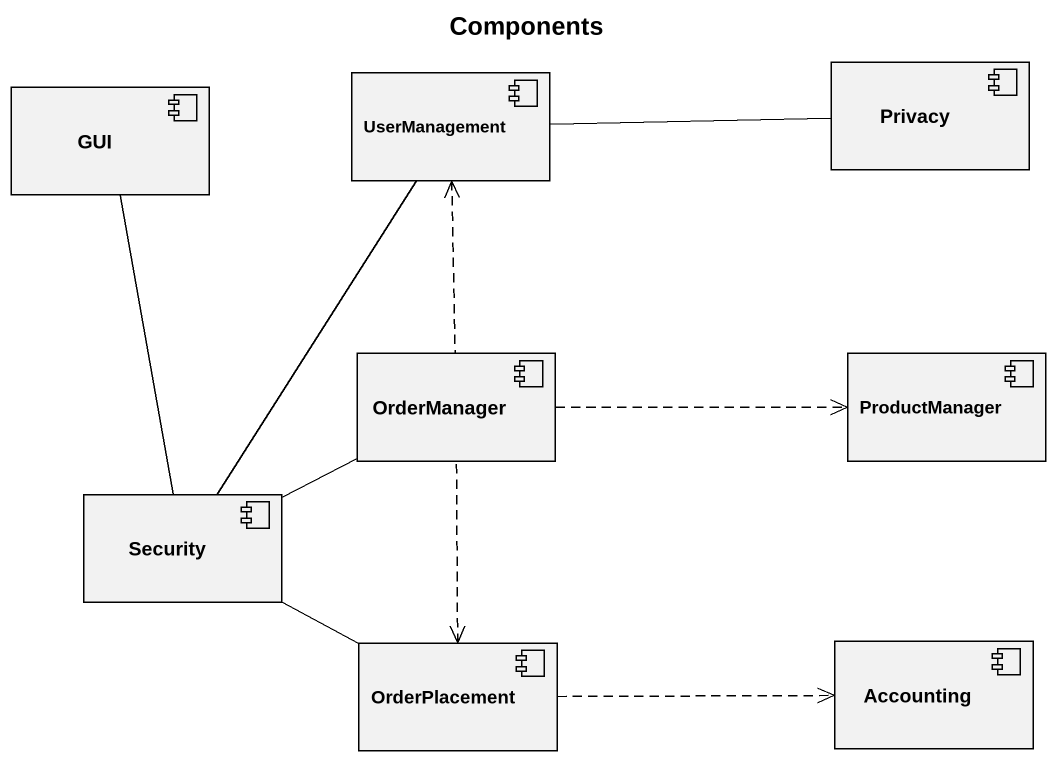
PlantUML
@startuml
title Components
component UserManagement
component Privacy
component GUI
component OrderManager
component ProductManager
component Security
component OrderPlacement
component Accounting
UserManagement <.. OrderManager
UserManagement -- Security
Privacy -left- UserManagement
OrderManager .right.> ProductManager
Security -up- GUI
Security -right- OrderManager
Security -right- OrderPlacement
OrderPlacement <.up. OrderManager
OrderPlacement .right.> Accounting
@enduml
